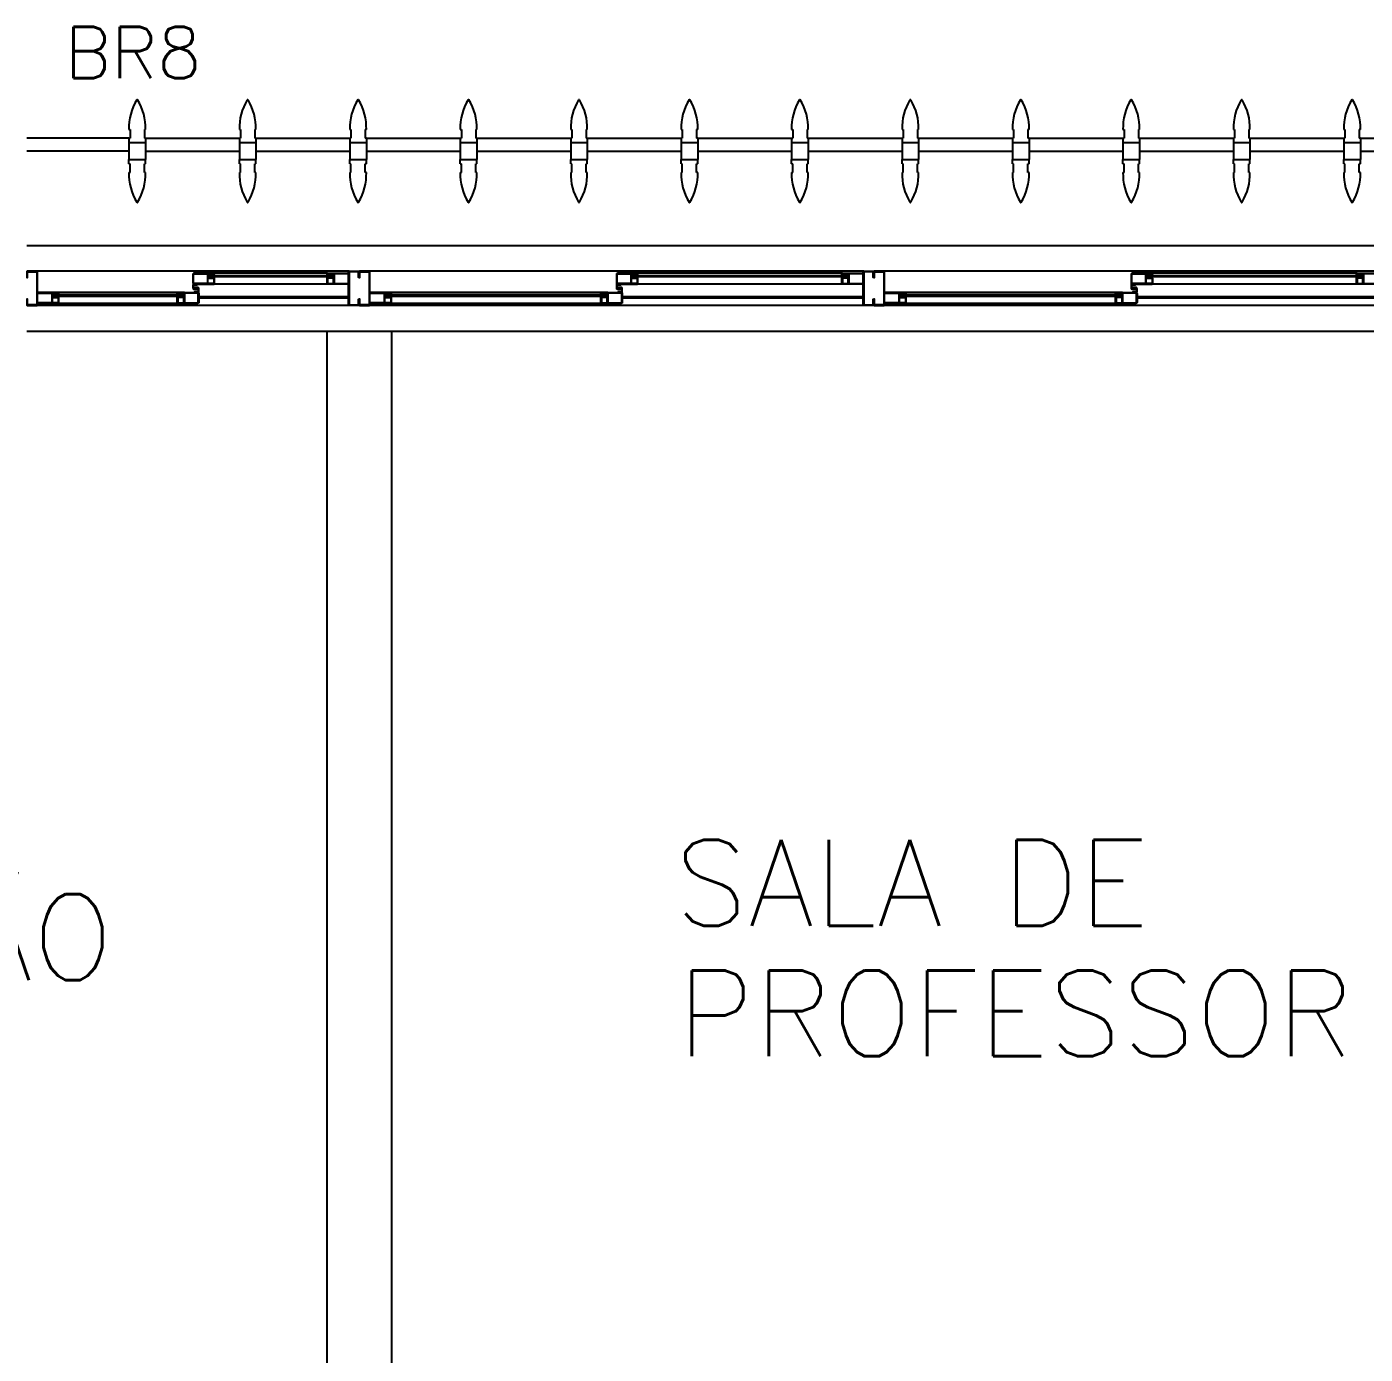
# Model space of a CAD drawing. Header units: millimetres. Extents: x 2686 to 2939, y 1294 to 1441.
# Drawn here: x 2755.121 to 2758.241, y 1435.591 to 1438.684 of the extents above; entities that cross this region are included whole.
import ezdxf

# ---------------------------------------------------------------- set-up
doc = ezdxf.new("R2010")
doc.units = ezdxf.units.MM
for name, color, linetype in [('AR-ALV', 2, 'Continuous'), ('AR-BRISES', 1, 'Continuous'), ('AR-ESQ', 1, 'Continuous'), ('AR-PEITORIL', 1, 'Continuous'), ('BR-PAINEL', 1, 'Continuous'), ('BR-SUPORTE', 1, 'Continuous'), ('BR-TEXTO', 2, 'Continuous'), ('DT-ESQ-BAGUETE-C', 1, 'Continuous'), ('DT-ESQ-BAGUETE-V', 1, 'Continuous'), ('DT-ESQ-CHAPA DOBRADA-V', 1, 'Continuous'), ('DT-ESQ-PERFIL CADEIRA-C', 2, 'Continuous'), ('DT-ESQ-PERFIL CADEIRA-V', 2, 'Continuous'), ('DT-ESQ-PERFIL U SIMPLES-C', 2, 'Continuous'), ('DT-ESQ-PERFIL U-C', 2, 'Continuous'), ('DT-ESQ-PERFIL U-V', 1, 'Continuous'), ('DT-ESQ-VIDRO-C', 2, 'Continuous'), ('DT-TXTMOD', 1, 'Continuous'), ('TEXTO', 2, 'Continuous')]:
    doc.layers.add(name, color=color, linetype=linetype)
doc.styles.add('S10', font='simplex.shx', dxfattribs={"height": 0.1})
doc.styles.add('S12', font='simplex.shx', dxfattribs={"width": 1.1, "height": 0.12})
doc.styles.add('UNB-100', font='simplex.shx', dxfattribs={"height": 0.2})

# ---------------------------------------------------------------- blocks, each defined once
blk = doc.blocks.new('EF23-P')
at = {"layer": 'DT-ESQ-BAGUETE-C', "ltscale": 0.1}
for points in [[(2.61, -0.08), (2.5965, -0.08), (2.5965, -0.0785), (2.6095, -0.0785, 0.414214), (2.61, -0.078), (2.61, -0.067, 0.414214), (2.6095, -0.0665), (2.5965, -0.0665), (2.5965, -0.065), (2.61, -0.065, -0.414214), (2.6115, -0.0665), (2.6115, -0.0785, -0.414214)], [(3.1015, -0.08), (3.115, -0.08), (3.115, -0.0785), (3.102, -0.0785, -0.414214), (3.1015, -0.078), (3.1015, -0.067, -0.414214), (3.102, -0.0665), (3.115, -0.0665), (3.115, -0.065), (3.1015, -0.065, 0.414214), (3.1, -0.0665), (3.1, -0.0785, 0.414214)], [(3.81, -0.08), (3.7965, -0.08), (3.7965, -0.0785), (3.8095, -0.0785, 0.414214), (3.81, -0.078), (3.81, -0.067, 0.414214), (3.8095, -0.0665), (3.7965, -0.0665), (3.7965, -0.065), (3.81, -0.065, -0.414214), (3.8115, -0.0665), (3.8115, -0.0785, -0.414214)], [(4.3015, -0.08), (4.315, -0.08), (4.315, -0.0785), (4.302, -0.0785, -0.414214), (4.3015, -0.078), (4.3015, -0.067, -0.414214), (4.302, -0.0665), (4.315, -0.0665), (4.315, -0.065), (4.3015, -0.065, 0.414214), (4.3, -0.0665), (4.3, -0.0785, 0.414214)], [(4.7975, -0.08), (4.784, -0.08), (4.784, -0.0785), (4.797, -0.0785, 0.414214), (4.7975, -0.078), (4.7975, -0.067, 0.414214), (4.797, -0.0665), (4.784, -0.0665), (4.784, -0.065), (4.7975, -0.065, -0.414214), (4.799, -0.0665), (4.799, -0.0785, -0.414214)], [(5.0765, -0.08), (5.09, -0.08), (5.09, -0.0785), (5.077, -0.0785, -0.414214), (5.0765, -0.078), (5.0765, -0.067, -0.414214), (5.077, -0.0665), (5.09, -0.0665), (5.09, -0.065), (5.0765, -0.065, 0.414214), (5.075, -0.0665), (5.075, -0.0785, 0.414214)], [(2.0485, -0.125), (2.035, -0.125), (2.035, -0.1235), (2.048, -0.1235, 0.414214), (2.0485, -0.123), (2.0485, -0.112, 0.414214), (2.048, -0.1115), (2.035, -0.1115), (2.035, -0.11), (2.0485, -0.11, -0.414214), (2.05, -0.1115), (2.05, -0.1235, -0.414214)], [(2.5265, -0.125), (2.54, -0.125), (2.54, -0.1235), (2.527, -0.1235, -0.414214), (2.5265, -0.123), (2.5265, -0.112, -0.414214), (2.527, -0.1115), (2.54, -0.1115), (2.54, -0.11), (2.5265, -0.11, 0.414214), (2.525, -0.1115), (2.525, -0.1235, 0.414214)], [(3.2485, -0.125), (3.235, -0.125), (3.235, -0.1235), (3.248, -0.1235, 0.414214), (3.2485, -0.123), (3.2485, -0.112, 0.414214), (3.248, -0.1115), (3.235, -0.1115), (3.235, -0.11), (3.2485, -0.11, -0.414214), (3.25, -0.1115), (3.25, -0.1235, -0.414214)], [(3.7265, -0.125), (3.74, -0.125), (3.74, -0.1235), (3.727, -0.1235, -0.414214), (3.7265, -0.123), (3.7265, -0.112, -0.414214), (3.727, -0.1115), (3.74, -0.1115), (3.74, -0.11), (3.7265, -0.11, 0.414214), (3.725, -0.1115), (3.725, -0.1235, 0.414214)], [(4.4485, -0.125), (4.435, -0.125), (4.435, -0.1235), (4.448, -0.1235, 0.414214), (4.4485, -0.123), (4.4485, -0.112, 0.414214), (4.448, -0.1115), (4.435, -0.1115), (4.435, -0.11), (4.4485, -0.11, -0.414214), (4.45, -0.1115), (4.45, -0.1235, -0.414214)], [(4.714, -0.125), (4.7275, -0.125), (4.7275, -0.1235), (4.7145, -0.1235, -0.414214), (4.714, -0.123), (4.714, -0.112, -0.414214), (4.7145, -0.1115), (4.7275, -0.1115), (4.7275, -0.11), (4.714, -0.11, 0.414214), (4.7125, -0.1115), (4.7125, -0.1235, 0.414214)]]:
    blk.add_lwpolyline(points, format="xyb", close=True, dxfattribs=at)
at = {"layer": 'DT-ESQ-BAGUETE-V', "ltscale": 0.1}
for p, q in [((2.61, -0.065), (3.1015, -0.065)), ((3.81, -0.065), (4.3015, -0.065)), ((4.7975, -0.065), (5.0765, -0.065)), ((2.0485, -0.11), (2.5265, -0.11)), ((3.2485, -0.11), (3.7265, -0.11)), ((4.4485, -0.11), (4.714, -0.11))]:
    blk.add_line(p, q, dxfattribs=at)
at = {"layer": 'DT-ESQ-CHAPA DOBRADA-V', "ltscale": 0.1}
for p, q in [((2, -0.077), (2.5615, -0.077)), ((2, -0.08), (2.5615, -0.08)), ((3.2, -0.077), (3.7615, -0.077)), ((3.2, -0.08), (3.7615, -0.08)), ((4.4, -0.077), (4.749, -0.077)), ((4.4, -0.08), (4.749, -0.08))]:
    blk.add_line(p, q, dxfattribs=at)
at = {"layer": 'DT-ESQ-PERFIL CADEIRA-C', "ltscale": 0.1}
for p, q in [((2.5635, -0.0885), (2.61, -0.0885)), ((3.15, -0.0885), (3.1015, -0.0885)), ((3.7635, -0.0885), (3.81, -0.0885)), ((4.35, -0.0885), (4.3015, -0.0885)), ((4.751, -0.0885), (4.7975, -0.0885)), ((5.125, -0.0885), (5.0765, -0.0885)), ((2, -0.1335), (2.0485, -0.1335)), ((2.573, -0.1335), (2.5265, -0.1335)), ((3.2, -0.1335), (3.2485, -0.1335)), ((3.773, -0.1335), (3.7265, -0.1335)), ((4.4, -0.1335), (4.4485, -0.1335)), ((4.7605, -0.1335), (4.714, -0.1335))]:
    blk.add_line(p, q, dxfattribs=at)
for points in [[(2.61, -0.087, -1), (2.61, -0.09), (2.5635, -0.09, -0.414214), (2.5615, -0.088), (2.5615, -0.067, -0.414214), (2.5635, -0.065), (2.595, -0.065, -0.414214), (2.5965, -0.0665), (2.5965, -0.087)], [(2.5965, -0.0885, -0.198913), (2.5954, -0.0881, -0.198913), (2.595, -0.087), (2.595, -0.067, 0.414214), (2.5945, -0.0665), (2.5635, -0.0665, 0.414214), (2.563, -0.067), (2.563, -0.088, 0.414214), (2.5635, -0.0885)], [(3.1015, -0.09), (3.15, -0.09), (3.15, -0.0885), (3.115, -0.0885, 0.198912), (3.1161, -0.0881, 0.198913), (3.1165, -0.087), (3.1165, -0.067, -0.414214), (3.117, -0.0665), (3.15, -0.0665), (3.15, -0.065), (3.1165, -0.065, 0.414214), (3.115, -0.0665), (3.115, -0.0785), (3.115, -0.08), (3.115, -0.087), (3.1015, -0.087, 1)], [(3.81, -0.087, -1), (3.81, -0.09), (3.7635, -0.09, -0.414214), (3.7615, -0.088), (3.7615, -0.067, -0.414214), (3.7635, -0.065), (3.795, -0.065, -0.414214), (3.7965, -0.0665), (3.7965, -0.087)], [(3.7965, -0.0885, -0.198913), (3.7954, -0.0881, -0.198913), (3.795, -0.087), (3.795, -0.067, 0.414214), (3.7945, -0.0665), (3.7635, -0.0665, 0.414214), (3.763, -0.067), (3.763, -0.088, 0.414214), (3.7635, -0.0885)], [(4.3015, -0.09), (4.35, -0.09), (4.35, -0.0885), (4.315, -0.0885, 0.198912), (4.3161, -0.0881, 0.198913), (4.3165, -0.087), (4.3165, -0.067, -0.414214), (4.317, -0.0665), (4.35, -0.0665), (4.35, -0.065), (4.3165, -0.065, 0.414214), (4.315, -0.0665), (4.315, -0.0785), (4.315, -0.08), (4.315, -0.087), (4.3015, -0.087, 1)], [(4.7975, -0.087, -1), (4.7975, -0.09), (4.751, -0.09, -0.414214), (4.749, -0.088), (4.749, -0.067, -0.414214), (4.751, -0.065), (4.7825, -0.065, -0.414214), (4.784, -0.0665), (4.784, -0.087)], [(4.784, -0.0885, -0.198913), (4.7829, -0.0881, -0.198913), (4.7825, -0.087), (4.7825, -0.067, 0.414214), (4.782, -0.0665), (4.751, -0.0665, 0.414214), (4.7505, -0.067), (4.7505, -0.088, 0.414214), (4.751, -0.0885)], [(5.0765, -0.09), (5.125, -0.09), (5.125, -0.0885), (5.09, -0.0885, 0.198912), (5.0911, -0.0881, 0.198913), (5.0915, -0.087), (5.0915, -0.067, -0.414214), (5.092, -0.0665), (5.125, -0.0665), (5.125, -0.065), (5.0915, -0.065, 0.414214), (5.09, -0.0665), (5.09, -0.0785), (5.09, -0.08), (5.09, -0.087), (5.0765, -0.087, 1)], [(2.0485, -0.135), (2, -0.135), (2, -0.1335), (2.035, -0.1335, -0.198912), (2.0339, -0.1331, -0.198913), (2.0335, -0.132), (2.0335, -0.112, 0.414214), (2.033, -0.1115), (2, -0.1115), (2, -0.11), (2.0335, -0.11, -0.414214), (2.035, -0.1115), (2.035, -0.1235), (2.035, -0.125), (2.035, -0.132), (2.0485, -0.132, -1)], [(2.5265, -0.132, 1), (2.5265, -0.135), (2.573, -0.135, 0.414214), (2.575, -0.133), (2.575, -0.112, 0.414214), (2.573, -0.11), (2.5415, -0.11, 0.414214), (2.54, -0.1115), (2.54, -0.132)], [(2.54, -0.1335, 0.198913), (2.5411, -0.1331, 0.198913), (2.5415, -0.132), (2.5415, -0.112, -0.414214), (2.542, -0.1115), (2.573, -0.1115, -0.414214), (2.5735, -0.112), (2.5735, -0.133, -0.414214), (2.573, -0.1335)], [(3.2485, -0.135), (3.2, -0.135), (3.2, -0.1335), (3.235, -0.1335, -0.198912), (3.2339, -0.1331, -0.198913), (3.2335, -0.132), (3.2335, -0.112, 0.414214), (3.233, -0.1115), (3.2, -0.1115), (3.2, -0.11), (3.2335, -0.11, -0.414214), (3.235, -0.1115), (3.235, -0.1235), (3.235, -0.125), (3.235, -0.132), (3.2485, -0.132, -1)], [(3.7265, -0.132, 1), (3.7265, -0.135), (3.773, -0.135, 0.414214), (3.775, -0.133), (3.775, -0.112, 0.414214), (3.773, -0.11), (3.7415, -0.11, 0.414214), (3.74, -0.1115), (3.74, -0.132)], [(3.74, -0.1335, 0.198913), (3.7411, -0.1331, 0.198913), (3.7415, -0.132), (3.7415, -0.112, -0.414214), (3.742, -0.1115), (3.773, -0.1115, -0.414214), (3.7735, -0.112), (3.7735, -0.133, -0.414214), (3.773, -0.1335)], [(4.4485, -0.135), (4.4, -0.135), (4.4, -0.1335), (4.435, -0.1335, -0.198912), (4.4339, -0.1331, -0.198913), (4.4335, -0.132), (4.4335, -0.112, 0.414214), (4.433, -0.1115), (4.4, -0.1115), (4.4, -0.11), (4.4335, -0.11, -0.414214), (4.435, -0.1115), (4.435, -0.1235), (4.435, -0.125), (4.435, -0.132), (4.4485, -0.132, -1)], [(4.714, -0.132, 1), (4.714, -0.135), (4.7605, -0.135, 0.414214), (4.7625, -0.133), (4.7625, -0.112, 0.414214), (4.7605, -0.11), (4.729, -0.11, 0.414214), (4.7275, -0.1115), (4.7275, -0.132)], [(4.7275, -0.1335, 0.198913), (4.7286, -0.1331, 0.198913), (4.729, -0.132), (4.729, -0.112, -0.414214), (4.7295, -0.1115), (4.7605, -0.1115, -0.414214), (4.761, -0.112), (4.761, -0.133, -0.414214), (4.7605, -0.1335)]]:
    blk.add_lwpolyline(points, format="xyb", close=True, dxfattribs=at)
at = {"layer": 'DT-ESQ-PERFIL CADEIRA-V', "ltscale": 0.1}
for p, q in [((2.595, -0.09), (3.1015, -0.09)), ((3.795, -0.09), (4.3015, -0.09)), ((4.7825, -0.09), (5.0765, -0.09)), ((2.0485, -0.135), (2.5265, -0.135)), ((3.2485, -0.135), (3.7265, -0.135)), ((4.4485, -0.135), (4.714, -0.135))]:
    blk.add_line(p, q, dxfattribs=at)
at = {"layer": 'DT-ESQ-PERFIL U SIMPLES-C', "ltscale": 0.1}
for points in [[(2.5635, -0.102), (2.5715, -0.102), (2.5715, -0.1005), (2.5635, -0.1005, -0.414214), (2.563, -0.1), (2.563, -0.092, -0.414214), (2.5635, -0.0915), (2.5715, -0.0915), (2.5715, -0.09), (2.5635, -0.09, 0.414214), (2.5615, -0.092), (2.5615, -0.1, 0.414214)], [(3.7635, -0.102), (3.7715, -0.102), (3.7715, -0.1005), (3.7635, -0.1005, -0.414214), (3.763, -0.1), (3.763, -0.092, -0.414214), (3.7635, -0.0915), (3.7715, -0.0915), (3.7715, -0.09), (3.7635, -0.09, 0.414214), (3.7615, -0.092), (3.7615, -0.1, 0.414214)], [(4.751, -0.102), (4.759, -0.102), (4.759, -0.1005), (4.751, -0.1005, -0.414214), (4.7505, -0.1), (4.7505, -0.092, -0.414214), (4.751, -0.0915), (4.759, -0.0915), (4.759, -0.09), (4.751, -0.09, 0.414214), (4.749, -0.092), (4.749, -0.1, 0.414214)], [(2.573, -0.098), (2.565, -0.098), (2.565, -0.0995), (2.573, -0.0995, -0.414214), (2.5735, -0.1), (2.5735, -0.108, -0.414214), (2.573, -0.1085), (2.565, -0.1085), (2.565, -0.11), (2.573, -0.11, 0.414214), (2.575, -0.108), (2.575, -0.1, 0.414214)], [(3.773, -0.098), (3.765, -0.098), (3.765, -0.0995), (3.773, -0.0995, -0.414214), (3.7735, -0.1), (3.7735, -0.108, -0.414214), (3.773, -0.1085), (3.765, -0.1085), (3.765, -0.11), (3.773, -0.11, 0.414214), (3.775, -0.108), (3.775, -0.1, 0.414214)], [(4.7605, -0.098), (4.7525, -0.098), (4.7525, -0.0995), (4.7605, -0.0995, -0.414214), (4.761, -0.1), (4.761, -0.108, -0.414214), (4.7605, -0.1085), (4.7525, -0.1085), (4.7525, -0.11), (4.7605, -0.11, 0.414214), (4.7625, -0.108), (4.7625, -0.1, 0.414214)]]:
    blk.add_lwpolyline(points, format="xyb", close=True, dxfattribs=at)
at = {"layer": 'DT-ESQ-PERFIL U-C', "ltscale": 0.1}
for points in [[(3.175, -0.0615, 0.414214), (3.1735, -0.06), (3.1515, -0.06, 0.414214), (3.15, -0.0615), (3.15, -0.1385, 0.414214), (3.1515, -0.14), (3.1735, -0.14, 0.414214), (3.175, -0.1385), (3.175, -0.125), (3.1735, -0.125), (3.1735, -0.138, -0.414214), (3.173, -0.1385), (3.152, -0.1385, -0.414214), (3.1515, -0.138), (3.1515, -0.062, -0.414214), (3.152, -0.0615), (3.173, -0.0615, -0.414214), (3.1735, -0.062), (3.1735, -0.075), (3.175, -0.075)], [(3.175, -0.0615, -0.414214), (3.1765, -0.06), (3.1985, -0.06, -0.414214), (3.2, -0.0615), (3.2, -0.1385, -0.414214), (3.1985, -0.14), (3.1765, -0.14, -0.414214), (3.175, -0.1385), (3.175, -0.125), (3.1765, -0.125), (3.1765, -0.138, 0.414214), (3.177, -0.1385), (3.198, -0.1385, 0.414214), (3.1985, -0.138), (3.1985, -0.062, 0.414214), (3.198, -0.0615), (3.177, -0.0615, 0.414214), (3.1765, -0.062), (3.1765, -0.075), (3.175, -0.075)], [(4.375, -0.0615, 0.414214), (4.3735, -0.06), (4.3515, -0.06, 0.414214), (4.35, -0.0615), (4.35, -0.1385, 0.414214), (4.3515, -0.14), (4.3735, -0.14, 0.414214), (4.375, -0.1385), (4.375, -0.125), (4.3735, -0.125), (4.3735, -0.138, -0.414214), (4.373, -0.1385), (4.352, -0.1385, -0.414214), (4.3515, -0.138), (4.3515, -0.062, -0.414214), (4.352, -0.0615), (4.373, -0.0615, -0.414214), (4.3735, -0.062), (4.3735, -0.075), (4.375, -0.075)], [(4.375, -0.0615, -0.414214), (4.3765, -0.06), (4.3985, -0.06, -0.414214), (4.4, -0.0615), (4.4, -0.1385, -0.414214), (4.3985, -0.14), (4.3765, -0.14, -0.414214), (4.375, -0.1385), (4.375, -0.125), (4.3765, -0.125), (4.3765, -0.138, 0.414214), (4.377, -0.1385), (4.398, -0.1385, 0.414214), (4.3985, -0.138), (4.3985, -0.062, 0.414214), (4.398, -0.0615), (4.377, -0.0615, 0.414214), (4.3765, -0.062), (4.3765, -0.075), (4.375, -0.075)], [(5.15, -0.0615, 0.414214), (5.1485, -0.06), (5.1265, -0.06, 0.414214), (5.125, -0.0615), (5.125, -0.1385, 0.414214), (5.1265, -0.14), (5.1485, -0.14, 0.414214), (5.15, -0.1385), (5.15, -0.125), (5.1485, -0.125), (5.1485, -0.138, -0.414214), (5.148, -0.1385), (5.127, -0.1385, -0.414214), (5.1265, -0.138), (5.1265, -0.062, -0.414214), (5.127, -0.0615), (5.148, -0.0615, -0.414214), (5.1485, -0.062), (5.1485, -0.075), (5.15, -0.075)]]:
    blk.add_lwpolyline(points, format="xyb", close=True, dxfattribs=at)
at = {"layer": 'DT-ESQ-PERFIL U-V', "ltscale": 0.1}
for p, q in [((1.9985, -0.06), (3.1515, -0.06)), ((3.1985, -0.06), (4.3515, -0.06)), ((4.3985, -0.06), (5.1265, -0.06)), ((1.9985, -0.14), (3.1515, -0.14)), ((3.1985, -0.14), (4.3515, -0.14)), ((4.3985, -0.14), (5.1265, -0.14))]:
    blk.add_line(p, q, dxfattribs=at)
at = {"layer": 'DT-ESQ-VIDRO-C', "ltscale": 0.1}
for points in [[(3.1125, -0.085), (3.1125, -0.082), (2.599, -0.082), (2.599, -0.085)], [(4.3125, -0.085), (4.3125, -0.082), (3.799, -0.082), (3.799, -0.085)], [(5.0875, -0.085), (5.0875, -0.082), (4.7865, -0.082), (4.7865, -0.085)], [(2.038, -0.13), (2.038, -0.127), (2.537, -0.127), (2.537, -0.13)], [(3.238, -0.13), (3.238, -0.127), (3.737, -0.127), (3.737, -0.13)], [(4.438, -0.13), (4.438, -0.127), (4.7245, -0.127), (4.7245, -0.13)]]:
    blk.add_lwpolyline(points, close=True, dxfattribs=at)
at = {"layer": 'DT-TXTMOD', "ltscale": 0.1, "style": 'S10', "flags": 3}
for tag, p in [('M01', (0.025, -0.28)), ('M02', (0.3253, -0.28)), ('M03', (0.627, -0.28)), ('M04', (0.9288, -0.28)), ('M05', (1.2306, -0.28)), ('M06', (1.5323, -0.28)), ('M07', (1.8341, -0.28)), ('M08', (2.1359, -0.28)), ('M09', (2.4376, -0.28)), ('M10', (2.7394, -0.28)), ('M11', (3.0412, -0.28)), ('M12', (3.3429, -0.28)), ('M13', (3.6447, -0.28)), ('M14', (3.9464, -0.28)), ('M15', (4.2482, -0.28)), ('M16', (4.55, -0.28)), ('M17', (4.8517, -0.28))]:
    blk.add_attdef(tag, p, '', height=0.1, dxfattribs=at)
blk = doc.blocks.new('BR-MODULO8')
at = {"layer": 'BR-PAINEL'}
for p, q in [((-4.9117, 0.27), (-4.9092, 0.27)), ((-4.9117, 0.25), (-4.9117, 0.24)), ((-4.9117, 0.25), (-4.9092, 0.25)), ((-4.9092, 0.27), (-4.9092, 0.25)), ((-4.8758, 0.27), (-4.8758, 0.25)), ((-4.8733, 0.27), (-4.8758, 0.27)), ((-4.8733, 0.25), (-4.8758, 0.25)), ((-4.8733, 0.25), (-4.8733, 0.24)), ((-4.6542, 0.27), (-4.6517, 0.27)), ((-4.6542, 0.25), (-4.6542, 0.24)), ((-4.6542, 0.25), (-4.6517, 0.25)), ((-4.6517, 0.27), (-4.6517, 0.25)), ((-4.6183, 0.27), (-4.6183, 0.25)), ((-4.6158, 0.27), (-4.6183, 0.27)), ((-4.6158, 0.25), (-4.6183, 0.25)), ((-4.6158, 0.25), (-4.6158, 0.24)), ((-4.3967, 0.27), (-4.3942, 0.27)), ((-4.3967, 0.25), (-4.3967, 0.24)), ((-4.3967, 0.25), (-4.3942, 0.25)), ((-4.3942, 0.27), (-4.3942, 0.25)), ((-4.3608, 0.27), (-4.3608, 0.25)), ((-4.3583, 0.27), (-4.3608, 0.27)), ((-4.3583, 0.25), (-4.3608, 0.25)), ((-4.3583, 0.25), (-4.3583, 0.24)), ((-4.1392, 0.27), (-4.1367, 0.27)), ((-4.1392, 0.25), (-4.1392, 0.24)), ((-4.1392, 0.25), (-4.1367, 0.25)), ((-4.1367, 0.27), (-4.1367, 0.25)), ((-4.1033, 0.27), (-4.1033, 0.25)), ((-4.1008, 0.27), (-4.1033, 0.27)), ((-4.1008, 0.25), (-4.1033, 0.25)), ((-4.1008, 0.25), (-4.1008, 0.24)), ((-3.8817, 0.27), (-3.8792, 0.27)), ((-3.8817, 0.25), (-3.8817, 0.24)), ((-3.8817, 0.25), (-3.8792, 0.25)), ((-3.8792, 0.27), (-3.8792, 0.25)), ((-3.8458, 0.27), (-3.8458, 0.25)), ((-3.8433, 0.27), (-3.8458, 0.27)), ((-3.8433, 0.25), (-3.8458, 0.25)), ((-3.8433, 0.25), (-3.8433, 0.24)), ((-3.6242, 0.27), (-3.6217, 0.27)), ((-3.6242, 0.25), (-3.6242, 0.24)), ((-3.6242, 0.25), (-3.6217, 0.25)), ((-3.6217, 0.27), (-3.6217, 0.25)), ((-3.5883, 0.27), (-3.5883, 0.25)), ((-3.5858, 0.27), (-3.5883, 0.27)), ((-3.5858, 0.25), (-3.5883, 0.25)), ((-3.5858, 0.25), (-3.5858, 0.24)), ((-3.3667, 0.27), (-3.3642, 0.27)), ((-3.3667, 0.25), (-3.3667, 0.24)), ((-3.3667, 0.25), (-3.3642, 0.25)), ((-3.3642, 0.27), (-3.3642, 0.25)), ((-3.3308, 0.27), (-3.3308, 0.25)), ((-3.3283, 0.27), (-3.3308, 0.27)), ((-3.3283, 0.25), (-3.3308, 0.25)), ((-3.3283, 0.25), (-3.3283, 0.24)), ((-3.1092, 0.27), (-3.1067, 0.27)), ((-3.1092, 0.25), (-3.1092, 0.24)), ((-3.1092, 0.25), (-3.1067, 0.25)), ((-3.1067, 0.27), (-3.1067, 0.25)), ((-3.0733, 0.27), (-3.0733, 0.25)), ((-3.0708, 0.27), (-3.0733, 0.27)), ((-3.0708, 0.25), (-3.0733, 0.25)), ((-3.0708, 0.25), (-3.0708, 0.24)), ((-2.8517, 0.27), (-2.8492, 0.27)), ((-2.8517, 0.25), (-2.8517, 0.24)), ((-2.8517, 0.25), (-2.8492, 0.25)), ((-2.8492, 0.27), (-2.8492, 0.25)), ((-2.8158, 0.27), (-2.8158, 0.25)), ((-2.8133, 0.27), (-2.8158, 0.27)), ((-2.8133, 0.25), (-2.8158, 0.25)), ((-2.8133, 0.25), (-2.8133, 0.24)), ((-2.5942, 0.27), (-2.5917, 0.27)), ((-2.5942, 0.25), (-2.5942, 0.24)), ((-2.5942, 0.25), (-2.5917, 0.25)), ((-2.5917, 0.27), (-2.5917, 0.25)), ((-2.5583, 0.27), (-2.5583, 0.25)), ((-2.5558, 0.27), (-2.5583, 0.27)), ((-2.5558, 0.25), (-2.5583, 0.25)), ((-2.5558, 0.25), (-2.5558, 0.24)), ((-2.3367, 0.27), (-2.3342, 0.27)), ((-2.3367, 0.25), (-2.3367, 0.24)), ((-2.3367, 0.25), (-2.3342, 0.25)), ((-2.3342, 0.27), (-2.3342, 0.25)), ((-2.3008, 0.27), (-2.3008, 0.25)), ((-2.2983, 0.27), (-2.3008, 0.27)), ((-2.2983, 0.25), (-2.3008, 0.25)), ((-2.2983, 0.25), (-2.2983, 0.24)), ((-2.0792, 0.27), (-2.0767, 0.27)), ((-2.0792, 0.25), (-2.0792, 0.24)), ((-2.0792, 0.25), (-2.0767, 0.25)), ((-2.0767, 0.27), (-2.0767, 0.25)), ((-2.0433, 0.27), (-2.0433, 0.25)), ((-2.0408, 0.27), (-2.0433, 0.27)), ((-2.0408, 0.25), (-2.0433, 0.25)), ((-2.0408, 0.25), (-2.0408, 0.24)), ((-4.9117, 0.24), (-4.8733, 0.24)), ((-4.9117, 0.24), (-4.9117, 0.2)), ((-4.8733, 0.24), (-4.8733, 0.2)), ((-4.6542, 0.24), (-4.6158, 0.24)), ((-4.6542, 0.24), (-4.6542, 0.2)), ((-4.6158, 0.24), (-4.6158, 0.2)), ((-4.3967, 0.24), (-4.3583, 0.24)), ((-4.3967, 0.24), (-4.3967, 0.2)), ((-4.3583, 0.24), (-4.3583, 0.2)), ((-4.1392, 0.24), (-4.1008, 0.24)), ((-4.1392, 0.24), (-4.1392, 0.2)), ((-4.1008, 0.24), (-4.1008, 0.2)), ((-3.8817, 0.24), (-3.8433, 0.24)), ((-3.8817, 0.24), (-3.8817, 0.2)), ((-3.8433, 0.24), (-3.8433, 0.2)), ((-3.6242, 0.24), (-3.5858, 0.24)), ((-3.6242, 0.24), (-3.6242, 0.2)), ((-3.5858, 0.24), (-3.5858, 0.2)), ((-3.3667, 0.24), (-3.3283, 0.24)), ((-3.3667, 0.24), (-3.3667, 0.2)), ((-3.3283, 0.24), (-3.3283, 0.2)), ((-3.1092, 0.24), (-3.0708, 0.24)), ((-3.1092, 0.24), (-3.1092, 0.2)), ((-3.0708, 0.24), (-3.0708, 0.2)), ((-2.8517, 0.24), (-2.8133, 0.24)), ((-2.8517, 0.24), (-2.8517, 0.2)), ((-2.8133, 0.24), (-2.8133, 0.2)), ((-2.5942, 0.24), (-2.5558, 0.24)), ((-2.5942, 0.24), (-2.5942, 0.2)), ((-2.5558, 0.24), (-2.5558, 0.2)), ((-2.3367, 0.24), (-2.2983, 0.24)), ((-2.3367, 0.24), (-2.3367, 0.2)), ((-2.2983, 0.24), (-2.2983, 0.2)), ((-2.0792, 0.24), (-2.0408, 0.24)), ((-2.0792, 0.24), (-2.0792, 0.2)), ((-2.0408, 0.24), (-2.0408, 0.2)), ((-4.9117, 0.2), (-4.8733, 0.2)), ((-4.9117, 0.19), (-4.9117, 0.2)), ((-4.9117, 0.19), (-4.9092, 0.19)), ((-4.9092, 0.17), (-4.9092, 0.19)), ((-4.8733, 0.19), (-4.8758, 0.19)), ((-4.8758, 0.17), (-4.8758, 0.19)), ((-4.8733, 0.19), (-4.8733, 0.2)), ((-4.6542, 0.2), (-4.6158, 0.2)), ((-4.6542, 0.19), (-4.6542, 0.2)), ((-4.6542, 0.19), (-4.6517, 0.19)), ((-4.6517, 0.17), (-4.6517, 0.19)), ((-4.6158, 0.19), (-4.6183, 0.19)), ((-4.6183, 0.17), (-4.6183, 0.19)), ((-4.6158, 0.19), (-4.6158, 0.2)), ((-4.3967, 0.2), (-4.3583, 0.2)), ((-4.3967, 0.19), (-4.3967, 0.2)), ((-4.3967, 0.19), (-4.3942, 0.19)), ((-4.3942, 0.17), (-4.3942, 0.19)), ((-4.3583, 0.19), (-4.3608, 0.19)), ((-4.3608, 0.17), (-4.3608, 0.19)), ((-4.3583, 0.19), (-4.3583, 0.2)), ((-4.1392, 0.2), (-4.1008, 0.2)), ((-4.1392, 0.19), (-4.1392, 0.2)), ((-4.1392, 0.19), (-4.1367, 0.19)), ((-4.1367, 0.17), (-4.1367, 0.19)), ((-4.1008, 0.19), (-4.1033, 0.19)), ((-4.1033, 0.17), (-4.1033, 0.19)), ((-4.1008, 0.19), (-4.1008, 0.2)), ((-3.8817, 0.2), (-3.8433, 0.2)), ((-3.8817, 0.19), (-3.8817, 0.2)), ((-3.8817, 0.19), (-3.8792, 0.19)), ((-3.8792, 0.17), (-3.8792, 0.19)), ((-3.8433, 0.19), (-3.8458, 0.19)), ((-3.8458, 0.17), (-3.8458, 0.19)), ((-3.8433, 0.19), (-3.8433, 0.2)), ((-3.6242, 0.2), (-3.5858, 0.2)), ((-3.6242, 0.19), (-3.6242, 0.2)), ((-3.6242, 0.19), (-3.6217, 0.19)), ((-3.6217, 0.17), (-3.6217, 0.19)), ((-3.5858, 0.19), (-3.5883, 0.19)), ((-3.5883, 0.17), (-3.5883, 0.19)), ((-3.5858, 0.19), (-3.5858, 0.2)), ((-3.3667, 0.2), (-3.3283, 0.2)), ((-3.3667, 0.19), (-3.3667, 0.2)), ((-3.3667, 0.19), (-3.3642, 0.19)), ((-3.3642, 0.17), (-3.3642, 0.19)), ((-3.3283, 0.19), (-3.3308, 0.19)), ((-3.3308, 0.17), (-3.3308, 0.19)), ((-3.3283, 0.19), (-3.3283, 0.2)), ((-3.1092, 0.2), (-3.0708, 0.2)), ((-3.1092, 0.19), (-3.1092, 0.2)), ((-3.1092, 0.19), (-3.1067, 0.19)), ((-3.1067, 0.17), (-3.1067, 0.19)), ((-3.0708, 0.19), (-3.0733, 0.19)), ((-3.0733, 0.17), (-3.0733, 0.19)), ((-3.0708, 0.19), (-3.0708, 0.2)), ((-2.8517, 0.2), (-2.8133, 0.2)), ((-2.8517, 0.19), (-2.8517, 0.2)), ((-2.8517, 0.19), (-2.8492, 0.19)), ((-2.8492, 0.17), (-2.8492, 0.19)), ((-2.8133, 0.19), (-2.8158, 0.19)), ((-2.8158, 0.17), (-2.8158, 0.19)), ((-2.8133, 0.19), (-2.8133, 0.2)), ((-2.5942, 0.2), (-2.5558, 0.2)), ((-2.5942, 0.19), (-2.5942, 0.2)), ((-2.5942, 0.19), (-2.5917, 0.19)), ((-2.5917, 0.17), (-2.5917, 0.19)), ((-2.5558, 0.19), (-2.5583, 0.19)), ((-2.5583, 0.17), (-2.5583, 0.19)), ((-2.5558, 0.19), (-2.5558, 0.2)), ((-2.3367, 0.2), (-2.2983, 0.2)), ((-2.3367, 0.19), (-2.3367, 0.2)), ((-2.3367, 0.19), (-2.3342, 0.19)), ((-2.3342, 0.17), (-2.3342, 0.19)), ((-2.2983, 0.19), (-2.3008, 0.19)), ((-2.3008, 0.17), (-2.3008, 0.19)), ((-2.2983, 0.19), (-2.2983, 0.2)), ((-2.0792, 0.2), (-2.0408, 0.2)), ((-2.0792, 0.19), (-2.0792, 0.2)), ((-2.0792, 0.19), (-2.0767, 0.19)), ((-2.0767, 0.17), (-2.0767, 0.19)), ((-2.0408, 0.19), (-2.0433, 0.19)), ((-2.0433, 0.17), (-2.0433, 0.19)), ((-2.0408, 0.19), (-2.0408, 0.2)), ((-4.9117, 0.17), (-4.9092, 0.17)), ((-4.8733, 0.17), (-4.8758, 0.17)), ((-4.6542, 0.17), (-4.6517, 0.17)), ((-4.6158, 0.17), (-4.6183, 0.17)), ((-4.3967, 0.17), (-4.3942, 0.17)), ((-4.3583, 0.17), (-4.3608, 0.17)), ((-4.1392, 0.17), (-4.1367, 0.17)), ((-4.1008, 0.17), (-4.1033, 0.17)), ((-3.8817, 0.17), (-3.8792, 0.17)), ((-3.8433, 0.17), (-3.8458, 0.17)), ((-3.6242, 0.17), (-3.6217, 0.17)), ((-3.5858, 0.17), (-3.5883, 0.17)), ((-3.3667, 0.17), (-3.3642, 0.17)), ((-3.3283, 0.17), (-3.3308, 0.17)), ((-3.1092, 0.17), (-3.1067, 0.17)), ((-3.0708, 0.17), (-3.0733, 0.17)), ((-2.8517, 0.17), (-2.8492, 0.17)), ((-2.8133, 0.17), (-2.8158, 0.17)), ((-2.5942, 0.17), (-2.5917, 0.17)), ((-2.5558, 0.17), (-2.5583, 0.17)), ((-2.3367, 0.17), (-2.3342, 0.17)), ((-2.2983, 0.17), (-2.3008, 0.17)), ((-2.0792, 0.17), (-2.0767, 0.17)), ((-2.0408, 0.17), (-2.0433, 0.17))]:
    blk.add_line(p, q, dxfattribs=at)
for centre, radius, start, end in [((-4.7867, 0.2739), 0.1251, 148.4721, 181.772), ((-4.8925, 0.3387), 0.001, 37.1012, 142.8988), ((-4.9983, 0.2739), 0.1251, 358.228, 31.5279), ((-4.5292, 0.2739), 0.1251, 148.4721, 181.772), ((-4.635, 0.3387), 0.001, 37.1012, 142.8988), ((-4.7408, 0.2739), 0.1251, 358.228, 31.5279), ((-4.2717, 0.2739), 0.1251, 148.4721, 181.772), ((-4.3775, 0.3387), 0.001, 37.1012, 142.8988), ((-4.4833, 0.2739), 0.1251, 358.228, 31.5279), ((-4.0142, 0.2739), 0.1251, 148.4721, 181.772), ((-4.12, 0.3387), 0.001, 37.1012, 142.8988), ((-4.2258, 0.2739), 0.1251, 358.228, 31.5279), ((-3.7567, 0.2739), 0.1251, 148.4721, 181.772), ((-3.8625, 0.3387), 0.001, 37.1012, 142.8988), ((-3.9683, 0.2739), 0.1251, 358.228, 31.5279), ((-3.4992, 0.2739), 0.1251, 148.4721, 181.772), ((-3.605, 0.3387), 0.001, 37.1012, 142.8988), ((-3.7108, 0.2739), 0.1251, 358.228, 31.5279), ((-3.2417, 0.2739), 0.1251, 148.4721, 181.772), ((-3.3475, 0.3387), 0.001, 37.1012, 142.8988), ((-3.4533, 0.2739), 0.1251, 358.228, 31.5279), ((-2.9842, 0.2739), 0.1251, 148.4721, 181.772), ((-3.09, 0.3387), 0.001, 37.1012, 142.8988), ((-3.1958, 0.2739), 0.1251, 358.228, 31.5279), ((-2.7267, 0.2739), 0.1251, 148.4721, 181.772), ((-2.8325, 0.3387), 0.001, 37.1012, 142.8988), ((-2.9383, 0.2739), 0.1251, 358.228, 31.5279), ((-2.4692, 0.2739), 0.1251, 148.4721, 181.772), ((-2.575, 0.3387), 0.001, 37.1012, 142.8988), ((-2.6808, 0.2739), 0.1251, 358.228, 31.5279), ((-2.2117, 0.2739), 0.1251, 148.4721, 181.772), ((-2.3175, 0.3387), 0.001, 37.1012, 142.8988), ((-2.4233, 0.2739), 0.1251, 358.228, 31.5279), ((-1.9542, 0.2739), 0.1251, 148.4721, 181.772), ((-2.06, 0.3387), 0.001, 37.1012, 142.8988), ((-2.1658, 0.2739), 0.1251, 358.228, 31.5279), ((-4.7867, 0.1661), 0.1251, 178.228, 211.5279), ((-4.9983, 0.1661), 0.1251, 328.4721, 1.772), ((-4.5292, 0.1661), 0.1251, 178.228, 211.5279), ((-4.7408, 0.1661), 0.1251, 328.4721, 1.772), ((-4.2717, 0.1661), 0.1251, 178.228, 211.5279), ((-4.4833, 0.1661), 0.1251, 328.4721, 1.772), ((-4.0142, 0.1661), 0.1251, 178.228, 211.5279), ((-4.2258, 0.1661), 0.1251, 328.4721, 1.772), ((-3.7567, 0.1661), 0.1251, 178.228, 211.5279), ((-3.9683, 0.1661), 0.1251, 328.4721, 1.772), ((-3.4992, 0.1661), 0.1251, 178.228, 211.5279), ((-3.7108, 0.1661), 0.1251, 328.4721, 1.772), ((-3.2417, 0.1661), 0.1251, 178.228, 211.5279), ((-3.4533, 0.1661), 0.1251, 328.4721, 1.772), ((-2.9842, 0.1661), 0.1251, 178.228, 211.5279), ((-3.1958, 0.1661), 0.1251, 328.4721, 1.772), ((-2.7267, 0.1661), 0.1251, 178.228, 211.5279), ((-2.9383, 0.1661), 0.1251, 328.4721, 1.772), ((-2.4692, 0.1661), 0.1251, 178.228, 211.5279), ((-2.6808, 0.1661), 0.1251, 328.4721, 1.772), ((-2.2117, 0.1661), 0.1251, 178.228, 211.5279), ((-2.4233, 0.1661), 0.1251, 328.4721, 1.772), ((-1.9542, 0.1661), 0.1251, 178.228, 211.5279), ((-2.1658, 0.1661), 0.1251, 328.4721, 1.772), ((-4.8925, 0.1013), 0.001, 217.1012, 322.8988), ((-4.635, 0.1013), 0.001, 217.1012, 322.8988), ((-4.3775, 0.1013), 0.001, 217.1012, 322.8988), ((-4.12, 0.1013), 0.001, 217.1012, 322.8988), ((-3.8625, 0.1013), 0.001, 217.1012, 322.8988), ((-3.605, 0.1013), 0.001, 217.1012, 322.8988), ((-3.3475, 0.1013), 0.001, 217.1012, 322.8988), ((-3.09, 0.1013), 0.001, 217.1012, 322.8988), ((-2.8325, 0.1013), 0.001, 217.1012, 322.8988), ((-2.575, 0.1013), 0.001, 217.1012, 322.8988), ((-2.3175, 0.1013), 0.001, 217.1012, 322.8988), ((-2.06, 0.1013), 0.001, 217.1012, 322.8988)]:
    blk.add_arc(centre, radius, start, end, dxfattribs=at)
at = {"layer": 'BR-SUPORTE'}
for p, q in [((-4.9117, 0.25), (-5.15, 0.25)), ((-4.8733, 0.25), (-4.6517, 0.25)), ((-4.6158, 0.25), (-4.3942, 0.25)), ((-4.3583, 0.25), (-4.1367, 0.25)), ((-4.1008, 0.25), (-3.8792, 0.25)), ((-3.8433, 0.25), (-3.6217, 0.25)), ((-3.5858, 0.25), (-3.3642, 0.25)), ((-3.3283, 0.25), (-3.1067, 0.25)), ((-3.0708, 0.25), (-2.8492, 0.25)), ((-2.8133, 0.25), (-2.5917, 0.25)), ((-2.5558, 0.25), (-2.3342, 0.25)), ((-2.2983, 0.25), (-2.0767, 0.25)), ((-2.0408, 0.25), (-1.8192, 0.25)), ((-4.9117, 0.22), (-5.15, 0.22)), ((-4.8733, 0.22), (-4.6542, 0.22)), ((-4.6158, 0.22), (-4.3967, 0.22)), ((-4.3583, 0.22), (-4.1392, 0.22)), ((-4.1008, 0.22), (-3.8817, 0.22)), ((-3.8433, 0.22), (-3.6242, 0.22)), ((-3.5858, 0.22), (-3.3667, 0.22)), ((-3.3283, 0.22), (-3.1092, 0.22)), ((-3.0708, 0.22), (-2.8517, 0.22)), ((-2.8133, 0.22), (-2.5942, 0.22)), ((-2.5558, 0.22), (-2.3367, 0.22)), ((-2.2983, 0.22), (-2.0792, 0.22)), ((-2.0408, 0.22), (-1.8217, 0.22))]:
    blk.add_line(p, q, dxfattribs=at)

msp = doc.modelspace()

# ---------------------------------------------------------------- linework, layer by layer
at = {"layer": 'AR-ALV'}
for p, q in [((2755.8207, 1437.9749), (2755.9707, 1437.9749)), ((2755.8207, 1434.5249), (2755.8207, 1437.9749)), ((2755.9707, 1437.9749), (2755.9707, 1434.5249))]:
    msp.add_line(p, q, dxfattribs=at)
at = {"layer": 'AR-PEITORIL'}
for p, q in [((2755.1207, 1438.1749), (2760.2707, 1438.1749)), ((2755.1207, 1437.9749), (2760.2707, 1437.9749))]:
    msp.add_line(p, q, dxfattribs=at)

# ---------------------------------------------------------------- block references
at = {"layer": 'AR-BRISES'}
ref = msp.add_blockref('BR-MODULO8', (2760.2707, 1438.1749), dxfattribs=at)
ref.add_attrib('BR', 'BR8', (2755.2092, 1438.5645), dxfattribs={"layer": 'BR-TEXTO', "height": 0.12, "style": 'S12'})
at = {"layer": 'AR-ESQ', "rotation": 180}
msp.add_blockref('EF23-P', (2760.2707, 1437.9749), dxfattribs=at)

# ---------------------------------------------------------------- texts
at = {"layer": 'TEXTO', "style": 'UNB-100'}
for s, p in [('SALA DE', (2756.6308, 1436.5895)), ('PURIFICAÇÃO', (2753.6252, 1436.4629)), ('PROFESSOR', (2756.6368, 1436.2853))]:
    msp.add_text(s, height=0.2, dxfattribs=at).set_placement(p)

doc.saveas('drawing.dxf')
